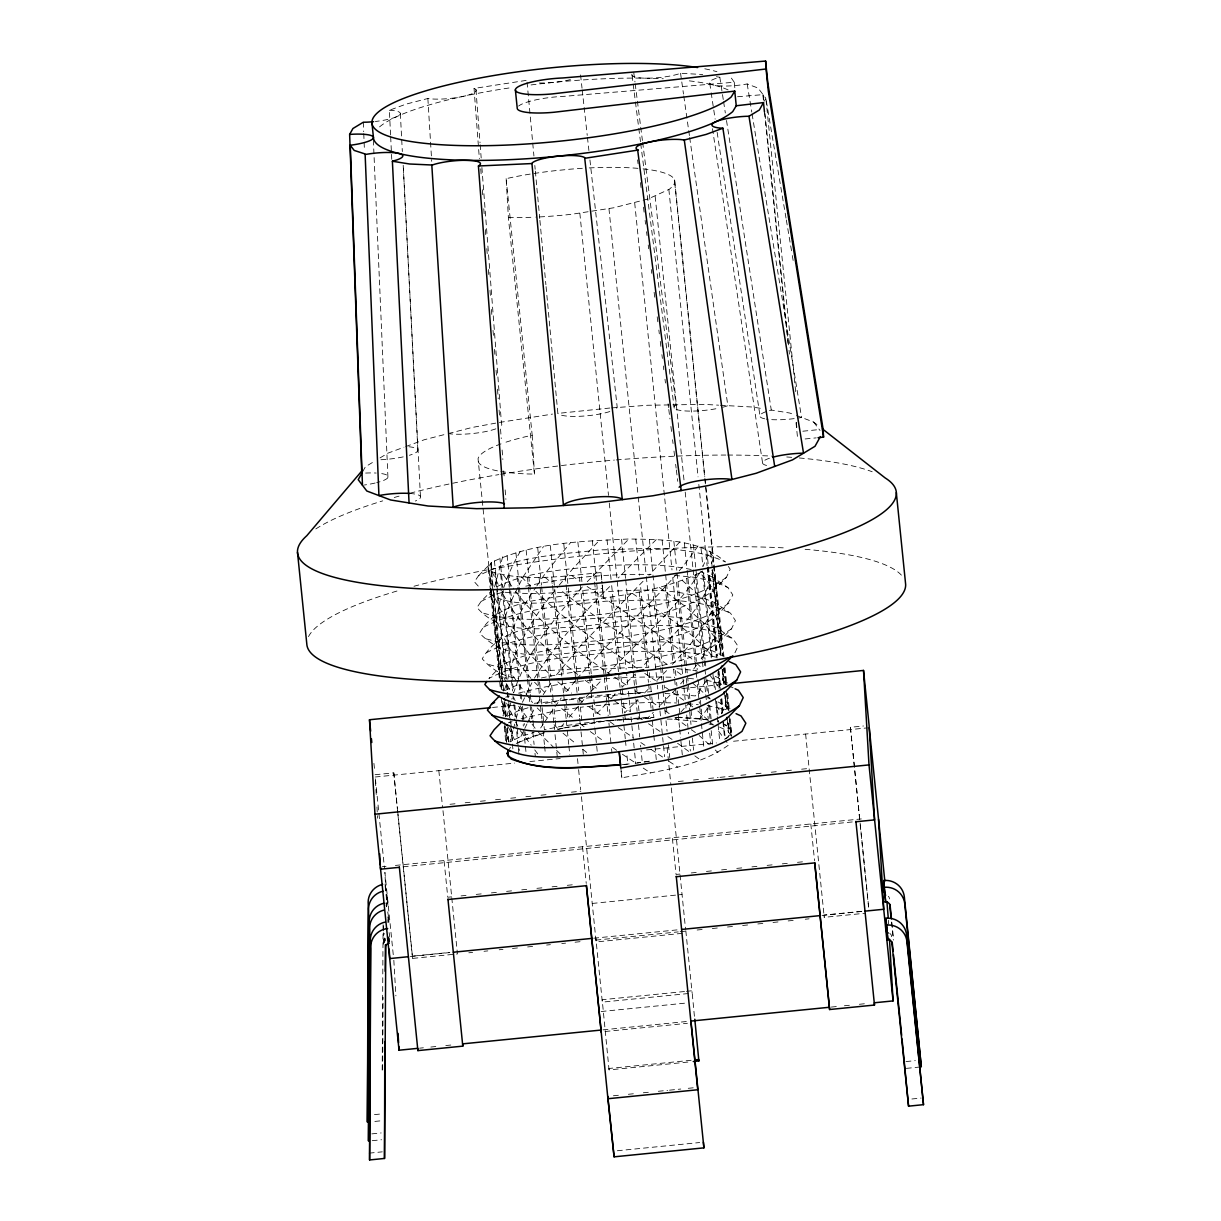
<?xml version="1.0" encoding="UTF-8"?>
<svg xmlns="http://www.w3.org/2000/svg" width="1221" height="1221" viewBox="0 0 1221 1221"><rect width="100%" height="100%" fill="white"/><g stroke="black" fill="none" stroke-linecap="round" stroke-linejoin="round"><path stroke-width="0.75" stroke-dasharray="5 3.75" d="M382.204 1070.207L383.043 931.638M383.058 929.746L383.089 924.038M382.646 1069.413L383.089 997.282M383.409 944.138L383.486 932.752M383.486 930.845L383.531 925.152M384.188 942.933L384.249 933.455M384.63 942.154L384.661 938.354M490.827 588.507C492.246 622.237 509.554 652.976 530.952 678.296M490.918 585.408L491.666 562.316C534.05 542.124 582.814 541.315 628.891 538.98C661.935 539.682 698.946 538.69 725.381 561.965C686.782 543.986 642.17 549.114 600.808 549.847C559.584 554.319 515.934 556.349 478.464 575.808L474.404 581.822L479.014 586.965M494.123 592.628C490.201 624.053 499.481 655.982 517.078 681.974M520.344 551.388C495.375 592.948 485.454 647.71 510.729 691.422M517.673 587.942C503.021 615.018 494.551 647.054 500.167 677.686M501.343 688.049C499.923 651.678 515.293 616.742 535.836 587.454M503.952 713.72L504.334 701.77M506.456 742.475L506.944 727.426M526.159 550.167L539.194 678.479C572.878 670.817 607.463 668.024 641.925 667.277C668.833 637.011 708.333 608.852 713.232 565.888M672.405 664.392C694.902 639.468 727.624 606.196 712.057 569.841L720.756 655.555M701.19 658.653C723.336 633.76 725.396 596.321 699.755 572.893C660.622 591.071 617.139 596.901 574.618 601.404C545.894 601.175 512.255 609.401 486.874 592.277M718.925 688.095L722.695 679.654L723.656 668.528M721.519 713.766L725.289 705.326L726.129 695.772M731.318 736.217L727.899 730.982L728.876 719.841M502.67 556.807L494.276 587.973C527.457 571.153 565.903 569.459 602.289 565.689C632.921 564.499 664.163 563.202 694.23 570.207M493.36 589.285L503.785 691.91L506.807 682.783M507.738 679.334C515.46 644.444 535.79 613.736 558.18 586.416M504.807 701.846L506.394 717.582L512.194 698.107M512.942 730.662L509.905 741.941L520.909 736.416L534.157 732.371M513.415 728.937L514.804 723.763M516.193 718.589L518.315 710.759L531.868 682.814M717.826 722.038L718.528 720.482L718.726 722.374M711.4 563.4L713.934 557.921L709.66 551.358L702.884 566.513L700.93 547.298M492.948 589.331L481.074 601.465L477.014 607.478C501.541 636.767 543.803 627.487 577.228 627.06C623.29 620.894 673.733 617.857 713.156 590.888L716.529 583.577L712.255 577.014L700.625 571.596M710.729 553.006L721.153 655.646L720.085 653.998L721.748 634.889L715.765 616.559L719.138 609.233L714.865 602.686C671.489 583.669 621.687 591.071 575.778 593.955C542.246 600.198 498.916 599.572 479.609 633.134C512.545 668.208 566.788 650.869 608.821 649.526C651.846 640.399 709.554 638.766 732.814 594.917L727.975 587.622L712.255 577.014M662.133 665.552C681.715 660.347 702.334 655.234 718.375 642.215L721.748 634.889L717.475 628.342C674.099 609.325 624.297 616.727 578.388 619.612C544.856 625.854 501.526 625.228 482.219 658.806C491.422 669.245 504.334 677.365 518.498 678.296M713.156 590.888L726.358 577.411L730.204 569.245L726.342 563.415M674.755 182.891L722.847 655.952L718.375 642.215L731.577 628.723L735.424 620.573L730.585 613.278L714.865 602.686M734.95 652.747L738.018 646.23L733.195 638.949L717.475 628.342M519.169 584.859L522.954 577.045L543.498 546.535M517.979 680.418L513.598 692.933L503.174 590.292M520.909 736.416L523.946 730.173M526.953 723.977L524.694 728.616L524.175 723.381M527.701 722.435L534.477 708.47M362.683 471.657L365.415 466.758L375.458 460.683M764.285 101.16L765.872 98.321L758.088 88.065L747.191 83.959A27.198 5.464 -5.8 0 1 713.262 85.027A27.198 5.464 -5.8 0 1 719.825 77.259L716.391 76.709M509.569 748.855L510.454 747.283M725.305 739.026L730.738 734.172L730.387 728.25L724.465 724.541L727.35 725.64L731.516 731.12L728.037 737.377L725.305 739.026L723.488 721.123M536.858 585.927L546.108 572.191L570.558 542.643M534.416 678.159C555.692 643.574 583.073 613.369 611.584 584.645L620.405 671.565M537.026 703.815L540.109 699.221M543.192 694.657L551.373 682.493L552.441 692.979M540.659 727.945L543.757 723.351L544.413 729.792L561.752 726.159L592.46 721.932M544.78 721.825L553.983 708.149L555.051 718.635M555.021 706.623L561.187 698.015M491.575 591.864L490.674 593.162L494.734 597.573L508.76 626.51L529.38 654.013L551.419 675.991M496.871 613.644L493.284 618.818L497.344 623.229M499.481 639.3L495.894 644.474L499.938 648.9M723.229 656.12C689.331 636.752 647.573 642.628 610.118 642.673C573.733 646.443 535.286 648.122 502.09 664.957L498.489 670.131L502.548 674.557M698.015 545.94C664.697 595.253 616.3 631.578 578.479 677.121M699.633 572.97C673.809 611.675 637.454 641.498 606.059 675.427L607.478 689.407M675.885 675.488L675.167 668.498L692.826 670.253L696.748 664.819L697.237 669.642M706.013 681.226L695.421 695.924L665.002 693.406L666.178 705.051M559.279 585.088L573.168 568.299L599.679 540.033M556.532 674.831L580.982 645.283L644.001 580.28M575.244 681.028L565.277 693.07L564.224 682.585M561.752 726.159L563.797 723.687M577.854 706.7L567.887 718.742L566.651 706.501M679.792 541.956L648.931 575.289M676.068 688.888L659.508 706.074M680.601 683.852L685.24 678.693M667.185 719.062L674.465 719.23L676.281 717.2M680.891 712.087L689.01 703.052M587.24 581.745L628.891 538.98M589.529 693.055L580.067 704.013L582.02 723.229M590.643 691.864L602.457 679.273M606.272 703.647L595.466 715.155L593.513 695.939L559.142 700.503L541.803 704.135L541.147 697.695M640.872 693.07L615.323 694.001L608.669 701.083L610.088 715.063M478.464 575.808L491.666 562.316L488.064 567.506L500.549 690.292M502.09 664.957L488.888 678.449C526.358 658.989 570.009 656.959 611.233 652.487C646.611 650.915 682.722 649.343 717.46 657.509M656.211 539.606L618.208 577.991M644.535 692.933L650.747 686.645L651.236 691.483M656.898 680.418L666.773 670.421M610.622 720.314L647.145 718.589L653.342 712.316M699.755 572.893L702.472 570.97L711.294 657.89M621.107 771.29L621.855 777.823C658.256 771.092 698.046 767.246 728.8 744.856L725.732 740.75M726.358 577.411C691.345 602.441 646.336 606.623 605.097 614.056C564.331 617.673 521.581 624.603 481.623 612.637M728.968 603.067C693.955 628.098 648.946 632.28 607.707 639.728C566.941 643.33 524.175 650.259 484.233 638.293M731.577 628.723C696.565 653.754 651.556 657.936 610.302 665.384C569.551 668.986 526.785 675.915 486.828 663.949M380.052 457.906L387.942 453.144L403.953 447.237M518.62 742.353L543.269 733.104M481.074 601.465L493.528 595.07L502.625 592.216M483.669 627.121C521.138 607.661 564.789 605.631 606.028 601.159C647.374 600.442 692.002 595.299 730.585 613.278M486.279 652.792C523.748 633.317 567.399 631.303 608.638 626.816C649.984 626.098 694.612 620.955 733.195 638.949M504.7 690.613L520.146 683.745L521.031 692.475M507.295 716.269L518.315 710.759L531.547 706.715L532.738 718.391M516.208 743.452L529.365 737.408L544.703 732.737M390.567 134.982L389.377 110.272L406.105 104.106L427.869 98.504A27.198 5.464 -5.8 0 0 462.957 96.428A27.198 5.464 -5.8 0 0 474.038 88.446L526.892 80.296M405.738 446.581L424.236 439.758L444.887 434.447M505.769 697.145L509.416 696.001M518.513 693.146C569.123 679.67 622.023 675.824 674.251 677.304M508.379 722.801L512.026 721.657M521.123 718.803L552.808 711.461L583.455 706.898M448.321 433.577L471.855 427.518L495.726 423.122M557.631 729.41L561.965 728.296M655.509 667.032L660.439 665.918L652.625 588.949M500.854 471.474A112.118 22.543 -5.8 0 0 528.556 473.992L534.447 474.084L508.379 217.491L506.135 178.663L512.881 177.198A112.118 22.543 -5.8 0 1 554.792 170.726L569.383 169.261A112.118 22.543 -5.8 0 1 583.882 168.208M506.135 178.663L532.188 435.256L526.388 436.523A112.118 22.543 -5.8 0 0 504.716 442.582M557.966 729.395L563.354 728.22M565.14 727.823L603.281 721.306L653.861 717.414L651.755 696.581M525.793 586.172C566.865 577.365 609.096 573.778 651.083 574.435M499.389 422.451L552.503 414.087M563.659 727.975C593.36 721.977 623.565 718.238 653.861 717.414M385.485 890.781L385.088 883.973L387.545 898.488L386.584 898.641A3.755 3.678 -3.3 0 0 386.095 898.717M387.545 898.488L387.942 905.28L386.965 905.448A3.755 3.678 -3.3 0 0 386.019 905.661M387.713 911.934L388.644 917.383L387.668 917.536L387.973 922.633M388.766 936.431L389.743 936.263L389.117 932.646M635.195 763.339L640.521 762.515M649.313 761.156L642.292 762.24L641.071 750.32M547.649 303.632L557.86 413.415L609.798 408.028M624.206 764.544L630.982 763.674M622.42 754.273L635.698 763.079L640.643 762.453M644.108 762.011L649.572 761.324M492.689 588.354L488.064 567.506L492.124 571.916C527.441 582.112 565.079 575.915 601.007 572.542L601.755 579.883M602.151 584.874L602.487 588.4C570.176 592.032 537.454 595.299 504.975 592.246M802.838 431.211L819.428 429.548M805.127 438.965L816.193 437.866M492.521 707.463L515.247 705.204M534.172 703.311L651.526 691.59M681.806 688.568L727.243 684.035M730.555 731.211L731.516 731.12M375.076 774.725L393.788 772.862L397.435 808.76M859.645 819.337L850.396 727.289L863.491 725.991M375.213 776.999L514.713 763.079M529.883 761.553L560.241 758.531M646.55 749.923L716.452 742.933M733.531 741.239L867.368 727.884M622.374 764.621L627.838 764.071L626.846 754.196M450.015 804.273L455.708 803.708M465.186 802.762L470.879 802.197M480.372 801.251L486.065 800.686M495.543 799.74L501.236 799.175M510.714 798.213L518.299 797.466M525.9 796.703L533.485 795.955M541.071 795.192L548.656 794.428M556.242 793.681L563.827 792.917M571.413 792.17L580.906 791.223M678.311 781.501L685.897 780.738M693.497 779.975L701.083 779.227M708.668 778.464L718.146 777.518M720.054 777.334L733.333 776.007M740.918 775.243L748.504 774.496M756.089 773.732L763.674 772.969M771.26 772.221L778.861 771.458M786.446 770.695L794.032 769.947M801.617 769.184L809.202 768.436M382.295 866.742L386.034 866.376M395.39 865.43L861.354 818.925M403.235 866.773L852.35 821.947M451.556 896.855L447.771 897.237L444.047 860.576M461.05 895.909L466.743 895.344M476.221 894.398L481.913 893.833M491.391 892.887L497.084 892.322M506.578 891.376L512.271 890.796M521.749 889.85L527.441 889.285M536.919 888.339L542.612 887.774M552.106 886.828L557.783 886.263M567.277 885.317L572.97 884.737M679.868 874.068L676.068 874.45L672.344 837.789M691.239 872.939L696.932 872.374M706.425 871.428L712.118 870.848M721.596 869.901L727.289 869.337M736.767 868.39L742.46 867.826M751.953 866.879L757.63 866.315M767.124 865.368L774.709 864.605M782.295 863.858L789.88 863.094M797.481 862.331L805.066 861.583M592.2 903.448L682.035 894.489M442.994 810.683L457.448 953.937L412.545 958.409L412.408 956.15L449.832 952.411M861.522 911.324L824.099 915.063L824.236 917.322L865.399 913.216M410.317 956.516L449.603 952.594M593.696 938.216L679.776 929.624M822.008 915.429L865.048 911.141M468.833 952.792L472.634 952.411M484.004 951.281L487.805 950.9M499.191 949.77L502.976 949.389M512.469 948.442L518.162 947.878M527.64 946.931L533.333 946.351M546.611 945.039L550.396 944.657M561.782 943.512L565.582 943.146M575.06 942.2L580.753 941.62M595.924 940.109L678.265 931.898M680.143 931.699L685.759 931.15L685.943 932.981M697.13 930.005L702.823 929.44M712.316 928.494L718.009 927.929M727.487 926.983L733.18 926.418M742.658 925.472L748.351 924.892M757.844 923.946L763.522 923.381M773.015 922.435L778.708 921.87M788.186 920.924L793.879 920.359M805.265 919.215L809.05 918.833M682.203 933.348L596.123 941.94L581.089 793.101M684.523 991.513L602.182 999.724L609.05 1069.917L691.391 1061.705M686.4 991.315L692.002 990.765L694.551 1017.81M688.4 993.528L602.319 1002.12L595.802 937.85M601.144 1011.522L687.225 1002.945M419.627 1048.167L423.366 1047.786M430.845 1047.038L436.462 1046.473M445.818 1045.542L451.434 1044.993M603.006 1029.852L689.087 1021.26M831.318 1007.066L836.919 1006.516M844.413 1005.768L850.03 1005.204M859.386 1004.273L865.002 1003.708M605.067 1031.501L687.408 1023.29M691.147 1060.286L608.806 1068.497L609.05 1069.917M374.481 1114.62L381.944 1113.873M905.982 1061.568L915.307 1060.637M613.4 1095.771L619.001 1095.206M628.357 1094.275L635.851 1093.528M643.33 1092.78L650.824 1092.032M658.302 1091.284L667.658 1090.353M669.535 1090.17L680.753 1089.04M688.247 1088.308L693.864 1087.743M374.862 1121.412L382.341 1120.664M906.364 1068.375L921.306 1066.879M371.84 1133.882L381.166 1132.951M372.222 1140.689L381.562 1139.758M369.2 1153.143L382.265 1151.846M911.904 1098.992L921.229 1098.045M617.338 1150.747L699.679 1142.535M587.133 706.547L616.452 703.8L649.541 702.457L676.846 702.96M597.13 695.619L615.323 694.001M596.123 721.596L608.806 720.466M734.813 87.729L734.248 82.234L564.697 96.291A37.607 7.57 -5.8 0 0 518.604 106.059M737.56 96.749L763.033 94.628L763.644 100.305M611.66 407.906L647.634 405.265L703.861 404.365L718.604 405.174M508.379 217.491L515.216 217.597A112.118 22.543 -5.8 0 0 534.004 217.185M676.495 717.353L707.524 719.627M645.36 667.353L648.794 667.429L640.323 584.004M647.145 718.589L650.793 718.681M632.005 74.069A27.198 5.464 -5.8 0 0 648.824 78.19A27.198 5.464 -5.8 0 0 680.555 73.291L702.716 74.512M389.377 110.272L392.2 110.424A27.198 5.464 -5.8 0 1 398.733 115.598A27.198 5.464 -5.8 0 1 375.366 121.474M720.451 405.265L752.35 407.02L762.667 408.669M677.563 717.276L697.71 718.375L711.278 720.558M674.587 575.412L694.154 577.258L714.804 581.623L727.975 587.622M688.568 678.388L697.466 679.227M687.606 703.708L698.29 704.715M674.465 719.23L698.03 721.58L709.737 705.341L711.11 718.864M764.712 418.803A30.098 6.044 -5.8 0 1 771.275 410.058L789.773 413.034L794.825 414.942M706.303 680.265L725.228 684.264M707.188 705.555L726.113 709.569M692.826 670.253L697.389 671.26M708.974 723.961L714.438 725.167M796.504 415.567L813.613 422.023L819.581 426.678M728.525 685.759L733.47 688.018M727.395 682.844L713.964 675.61L715.384 689.575M718.024 701.938L730.005 708.501M719.581 727.106L727.899 730.982M637.179 668.345C601.907 644.795 565.735 621.611 535.836 591.269M614.606 677.289L627.869 686.095L626.51 672.71M635.042 690.857L642.948 696.107M642.383 719.673L637.637 716.513L637.973 719.734M618.223 727.563L633.089 737.423M644.993 745.329L640.247 742.17L640.735 747.008M643.238 768.085L650.762 773.091M632.524 593.467C660.775 613.308 692.719 630.463 713.919 658.394M667.185 664.407C631.135 639.758 593.406 617.307 559.767 589.331M644.78 673.397L655.448 680.509M644.429 697.099L659.584 707.203L658.119 692.689M665.002 710.805L670.909 714.743M648.504 723.732L662.194 732.859M672.038 739.422L667.612 736.461L667.933 739.682M651.114 749.404L663.262 757.493M669.077 761.355L677.609 767.047M572.008 575.747L579.944 581.379L579.288 574.938M587.103 586.477L664.575 638.751L690.124 657.417L695.161 661.965L696.046 670.695M611.431 675.182C575.732 650.045 539.01 624.068 513.293 588.186M585.088 680.265L598.962 690.124M589.01 706.867L601.556 715.781M613.995 724.633L608.714 720.863L609.203 725.701M590.292 731.593L604.166 741.452M616.605 750.289L611.324 746.535L611.98 752.975M659.355 587.423L684.905 606.104L704.975 624.206L718.375 642.215M681.211 674.664L673.595 669.093L674.48 677.838M683.806 700.32L662.393 685.149L662.881 689.972M692.765 706.867L688.919 704.044L689.575 710.5M674.954 717.597L686.416 725.976M695.375 732.524L691.529 729.715L691.849 732.936M677.563 743.268L690.552 752.747M694.825 755.875L700.549 760.057M544.917 577.258L552.365 583.317M577.472 674.343C547.374 650.534 517.094 623.962 500.305 588.781M557.829 681.913L571.672 693.177M582.554 702.029L577.579 697.985L578.082 702.808M561.675 708.577L574.282 718.833M580.189 723.641L585.164 727.685M563.034 733.241L575.396 743.284M582.799 749.297L587.774 753.342M682.295 580.433L702.365 598.549L715.765 616.559M696.504 663.171L701.861 668.024M692.719 683.073L705.814 694.886L706.364 700.244M710.271 698.916L707.753 696.642L708.088 699.862M697.847 711.004L708.424 720.543M712.881 724.572L710.363 722.298L710.851 727.136M699.19 735.53L711.019 746.214M715.216 749.984L718.009 752.518M521.55 577.045L530.662 586.111M534.584 682.28L546.26 693.91M555.341 702.96L551.419 699.053L551.923 703.891M537.194 707.936L547.573 718.269M554.029 724.709L559.249 729.914M538.492 732.295L554.059 747.801M556.639 750.381L560.546 754.273M813.613 422.023L820.054 430.525M503.556 575.198L512.148 586.66M519.154 684.737L524.847 692.353M525.992 693.864L532.524 702.579M518.65 706.257L530.876 722.573M535.119 728.235L532.02 724.099L532.341 727.319M520.222 730.54L531.211 745.192M537.728 753.891L534.63 749.755L535.286 756.196M710.179 675.534L719.505 688.049L717.689 670.207M716.162 705.707L722.115 713.72M718.757 731.364L723.732 738.033M734.248 82.234L731.104 77.732A183.654 36.935 -5.8 0 0 728.647 76.297M722.695 679.654L725.885 684.569L723.931 665.353M725.289 705.326L728.494 710.225L726.541 691.01M492.124 571.916L499.526 587.179M513.766 697.679L515.17 700.595M506.562 703.113L514.896 720.283M517.78 726.251L515.659 721.886L516.162 726.724M508.47 727.334L515.949 742.75M518.269 747.542L519.688 750.457M722.481 672.481L726.464 684.676M725.091 698.137L729.074 710.347M727.685 723.794L731.654 735.942M494.734 597.573L493.055 590.018L502.06 678.693M500.9 681.013L503.113 690.994M502.777 703.342L506.089 718.33M504.716 725.991L508.333 742.322M889.453 898.931L889.3 897.969A3.755 3.678 -3.3 0 0 888.369 896.29M891.651 936.721L891.483 935.759A3.755 3.678 -3.3 0 0 889.804 933.47M386.095 894.413L387.942 905.28M386.385 906.272L386.187 902.868L386.798 906.501M387.805 916.925L388.736 922.359M786.019 218.116L765.872 98.321L795.695 391.895M786.339 219.978L792.002 253.678M792.307 255.54L793.574 263.034M747.191 83.959L751.785 112.073M752.09 113.95L801.556 417.475A30.098 6.044 -5.8 0 1 766.239 419.093M719.825 77.259L723.305 99.817M723.595 101.694L725.335 112.988M726.51 120.497L771.275 410.058M709.752 83.333L710.897 90.873M711.171 92.765L715.155 119.139M717.154 132.326L760.134 416.788M712.499 128.709L762.545 462.82M680.555 73.291L683.501 94.063M683.775 95.955L689.422 135.607M689.682 137.5L727.823 405.677A30.098 6.044 -5.8 0 1 722.374 407.341M633.76 72.512L634.966 81.96M635.195 83.837L642.414 140.476M642.658 142.369L676.068 404.807A30.098 6.044 -5.8 0 0 684.386 410.882A30.098 6.044 -5.8 0 0 719.138 408.104M632.096 75.504L635.195 100.076M635.439 101.954L638.552 126.526M638.797 128.419L640.476 141.651M640.704 143.529L674.221 408.119M637.576 159.875L638.049 163.66M640.415 182.57L641.117 188.248M643.482 207.158L644.184 212.82M645.131 220.391L645.604 224.176M646.55 231.731L647.023 235.516M648.214 244.963L648.687 248.748M651.281 269.551L651.755 273.336M654.12 292.246L654.838 297.909M657.203 316.819L657.905 322.497M658.852 330.067L659.325 333.837M660.271 341.407L660.973 347.085M661.919 354.639L662.393 358.425M663.339 365.995L663.812 369.765M665.002 379.227L665.476 383.012M668.07 403.815L668.543 407.585M668.787 409.478L669.963 418.94M670.909 426.495L671.626 432.173M672.573 439.743L673.046 443.513M673.992 451.083L674.694 456.761M675.64 464.316L676.113 468.101M676.358 469.993L677.777 481.333M602.487 588.4L603.617 598.214L601.938 581.715M580.57 74.939L582.02 88.156M582.234 90.049L587.24 135.394M587.438 137.286L588.904 150.519M589.941 159.966L617.231 407.493A30.098 6.044 -5.8 0 1 615.292 409.218M685.82 930.753L692.139 993.161M891.849 922.42L893.513 938.934M891.498 921.992L893.345 940.078M850.396 727.289L869.016 910.576M860.21 824.938L868.574 907.234M764.987 113.568L788.842 348.428M789.041 350.32L789.422 354.105M796.351 422.298L797.13 429.868M764.468 112.042L788.125 345.009M796.016 422.664L797.74 439.713M805.616 734.035L824.236 917.322M810.82 823.977L814.544 860.637M723.977 656.883L704.975 478.724M725.106 667.887L726.77 684.386M727.701 693.543L729.38 710.042M730.28 718.879L732.005 735.927M643.07 168.849A112.118 22.543 -5.8 0 1 674.618 179.884L704.792 476.831M713.873 566.208L722.924 655.418M729.151 716.666L730.479 729.746M724.038 667.628L725.793 684.828M726.266 690.018L728.388 710.485M729.258 719.474L730.616 732.753M722.573 669.627L724.114 684.798M725.182 695.283L726.724 710.454M727.96 722.695L728.403 727.014M722.16 669.261L723.717 684.706M724.602 693.314L726.327 710.363M727.197 718.971L728.906 735.805M706.73 549.999L708.272 565.186M708.455 566.926L717.49 655.86M719.047 671.306L720.421 684.737M721.84 698.717L723.03 710.408M707.844 567.155L717.078 658.119M718.269 669.795L720.222 689.01M721.229 698.946L722.649 712.927M668.864 189.53L698.046 476.831M698.824 484.401L707.081 565.674M707.264 567.567L716.361 657.035M720.665 699.435L721.932 711.935M722.908 721.519L724.725 739.377M703.54 572.97L712.255 658.684M716.574 701.266L717.994 715.231M712.896 673.61L714.621 690.537M715.506 699.267L717.75 721.428M718.116 724.923L719.871 742.307M693.436 544.948L695.695 567.109M696.046 570.604L705.051 659.264M705.234 661.019L705.753 666.254M707.127 679.685L709.08 698.9M695.375 574.786L703.907 658.76M704.09 660.5L704.792 667.49M705.143 670.985L705.479 674.206M705.799 677.426L707.402 693.146M708.592 704.838L710.012 718.803M711.202 730.616L712.728 745.588M655.173 196.352L684.065 480.723M685.21 492.109L692.918 567.933M693.116 569.825L702.258 659.935M702.457 661.797L703.204 669.23M704.105 678.159L705.616 693.024M707.096 707.539L708.226 718.696M709.706 733.195L710.836 744.352M684.37 542.963L686.965 568.62M687.148 570.36L696.382 661.324M698.29 679.99L699.999 696.916M700.366 700.411L702.258 719.108M686.675 578.54L694.993 660.347M696.214 672.45L696.932 679.441M697.435 684.401L699.358 703.342M699.709 706.837L701.251 722.023M701.434 723.763L701.968 729.013M702.319 732.508L703.983 748.809M673.87 541.376L676.8 570.253M677.136 573.473L687.225 672.893M687.56 676.113L689.834 698.549M690.17 701.77L691.819 718.055M676.541 582.188L685.073 666.162M685.24 667.902L686.126 676.648M686.309 678.388L686.965 684.828M687.148 686.584L688.385 698.809M689.743 712.24L690.994 724.465M692.353 737.911L693.604 750.167M634.691 202.9L671.977 569.932M672.74 577.502L681.852 667.093M682.02 668.833L682.722 675.778M683.073 679.12L683.745 685.82M683.928 687.545L685.164 699.694M685.668 704.776L686.019 708.119M686.706 714.941L688.629 733.79M689.316 740.598L690.369 751.022M662.133 540.201L674.511 662.057M676.587 682.478L676.938 685.973M677.441 690.933L680.143 717.414M665.124 585.668L672.939 662.652M674.664 679.578L675.198 684.813M675.549 688.308L676.907 701.739M678.159 713.98L679.517 727.411M679.7 729.151L680.585 737.881M680.921 741.239L682.31 754.868M649.358 539.453L652.625 571.55M652.976 575.045L662.209 665.994M662.393 667.75L664.468 688.171M666.361 706.791L667.063 713.736M660.622 667.673L661.858 679.899M663.049 691.59L665.323 714.026M666.01 720.741L667.078 731.226M668.452 744.749L669.749 757.6M667.139 747.863L670.863 784.523M671.306 787.896L685.561 929.318M608.958 208.669L638.049 495.177M638.247 497.084L646.153 574.877M646.336 576.77L656.99 681.532M657.356 685.256L657.737 688.98M659.966 710.912L660.53 716.498M660.912 720.161L663.14 742.154M663.522 745.833L664.621 756.699M635.759 539.133L639.422 575.274M649.328 672.679L650.213 681.41M639.255 591.956L647.084 668.925M647.237 670.543L648.443 682.356M648.626 684.111L649.328 691.101M649.679 694.596L651.052 708.027M652.289 720.253L653.662 733.684M653.83 735.424L654.548 742.414M654.899 745.909L656.333 760.073M621.565 539.239L625.534 578.327M625.717 580.082L634.599 667.536M636.309 684.462L635.256 673.977L622.008 687.286L620.589 673.305M636.492 686.217L637.209 693.207M638.98 710.698L637.85 699.648L624.618 712.942L623.549 702.457M639.163 712.53L639.728 718.055M625.259 594.658L632.753 668.421M633.089 671.642L635.363 694.077M635.866 699.038L637.103 711.278M638.476 724.709L639.712 736.935M579.838 213.232L608.501 495.375M609.279 502.945L626.159 669.215M628.403 691.361L628.937 696.626M629.288 700.045L630.479 711.767L606.104 695.207L608.18 715.628M631.013 717.017L631.547 722.283M631.898 725.701L634.157 747.939M634.676 753.036L635.698 763.079M607.02 539.774L611.049 579.41M622.161 688.903L622.664 693.726M624.77 714.483L625.244 719.123M610.866 597.023L618.513 672.252M618.696 673.992L620.054 687.423M620.237 689.178L621.123 697.908M621.306 699.664L623.733 723.565M623.9 725.32L625.274 738.751M625.442 740.491L626.159 747.481M620.741 766.834L621.855 777.823M592.368 540.689L596.52 581.532M596.703 583.272L605.891 673.824M608.012 694.642L608.501 699.48M593.727 573.351L604.151 675.991M604.334 677.731L605.57 689.972M609.538 729.059L610.958 743.04M577.869 541.987L581.898 581.623M591.254 673.778L582.432 586.858C557.631 614.026 534.111 643.269 519.49 677.304L510.424 588.095M591.437 675.518L592.857 689.499M580.296 584.874L589.361 674.084M589.712 677.579L591.086 691.01M591.254 692.765L591.971 699.755M592.49 704.853L593.696 716.666M593.864 718.421L594.749 727.151M594.932 728.906L597.359 752.823M563.766 543.62L568.101 586.202M568.269 587.942L577.121 675.137M577.457 678.357L578.693 690.582M579.41 697.573L579.899 702.411M565.201 576.129L565.918 583.119M566.101 584.859L575.473 677.151M575.64 678.769L577.06 692.734M578.418 706.165L579.487 716.651M579.654 718.406L580.677 728.479M581.028 731.837L583.455 755.738M577.502 758.653L578.433 767.826M578.617 769.657L580.662 789.819M582.524 846.764L586.248 883.424M550.305 545.558L563.324 673.855M565.934 699.511L566.468 704.761M551.709 576.877L561.782 676.022M562.133 679.517L563.507 692.948M563.69 694.688L564.392 701.678M564.743 705.173L566.117 718.604M566.285 720.344L567.002 727.334M567.353 730.83L568.711 744.261M568.894 746.016L569.78 754.746M537.698 547.756L541.483 585.103M541.666 586.843L550.717 676.052M552.625 694.734L553.327 701.709M555.219 720.39L555.937 727.38M539.041 577.197L539.941 585.943M540.109 587.683L549.313 678.235M549.465 679.838L550.717 692.063M552.441 708.989L554.517 729.548M555.036 734.645L557.295 756.822M539.545 681.959L540.613 692.444M542.155 707.631L543.574 721.596M527.426 577.09L528.067 583.531M528.434 587.026L537.667 677.991M537.851 679.731L540.277 703.647M540.445 705.387L541.819 718.818M541.987 720.573L542.704 727.563M543.055 731.058L544.429 744.489M544.597 746.229L545.314 753.22M515.918 552.747L528.586 677.548M528.937 681.043L530.128 692.734M530.311 694.474L531.013 701.465M532.921 720.146L533.806 728.876M517.032 576.571L517.918 585.317M518.101 587.057L527.304 677.609M527.457 679.212L531.486 718.848M532.844 732.279L534.096 744.505M507.112 555.448L510.256 586.339M521.214 694.215L521.916 701.205M522.42 706.181L523.992 721.626M525.03 731.837L525.351 735.057M508.073 575.656L509.264 587.347M509.432 589.087L520.924 702.212M521.428 707.173L523.351 726.129M523.702 729.624L525.244 744.795M525.427 746.535L525.961 751.785M499.908 558.18L502.838 587.072M514.835 705.158L516.04 716.971M516.376 720.329L518.147 737.805M500.686 574.374L511.111 677.014M511.462 680.509L512.53 690.979M513.064 696.229L513.385 699.45M513.888 704.41L515.14 716.651M516.681 731.822L518.925 753.983M494.429 560.927L506.456 679.288M506.974 684.401L507.463 689.224M507.814 692.719L510.592 720.131M510.775 721.886L511.309 727.121M511.492 728.861L512.667 740.552M494.993 572.741L505.753 678.601M506.257 683.562L506.959 690.552M507.142 692.307L507.677 697.542M508.348 704.258L510.271 723.198M510.637 726.693L512.881 748.87M490.766 563.614L493.192 587.53M507.402 727.518L508.821 741.483M491.101 570.802L492.887 588.278M502.243 680.433L503.311 690.918M504.487 702.594L505.906 716.574M507.097 728.265L508.516 742.231M501.037 443.864A112.118 22.543 -5.8 0 0 478.052 458.714L490.979 587.286M491.163 589.026L501.404 689.911M502.716 701.48L504.014 715.582M504.731 722.573L506.623 741.239M501.282 697.634L503.144 715.964M504.258 726.953L505.753 741.62M438.843 770.649L442.551 807.31M397.634 810.652L412.408 956.15M397.725 812.53L393.788 772.862M397.909 814.407L412.545 958.409M373.916 763.354L374.496 769.047M375.396 778.861L384.523 868.635M393.254 954.669L384.905 872.374L385.836 891.315L385.088 883.973M386.202 894.978L386.721 906.745M386.187 902.868L386.553 906.547M601.007 572.542L601.999 583.119M527.075 82.189L533.928 155.998M534.813 165.461L535.164 169.246M535.347 171.138L536.752 186.294M536.919 188.187L539.743 218.467M539.911 220.36L545.894 284.707M546.077 286.599L547.481 301.74M475.946 89.652L480.021 142.811M480.158 144.704L481.181 157.997M481.898 167.491L501.495 423.763A30.098 6.044 -5.8 0 1 499.664 427.075M480.738 168.864L481.318 176.465M482.326 189.759L482.768 195.452M483.775 208.745L484.355 216.346M485.363 229.655L485.943 237.24M486.813 248.641L487.393 256.242M488.4 269.536L488.98 277.136M489.987 290.43L490.415 296.138M491.437 309.432L492.017 317.033M493.025 330.326L493.605 337.927M494.474 349.328L495.039 356.914M496.062 370.222L496.642 377.808M497.496 389.209L498.229 398.718M499.099 410.103L499.664 417.704M500.534 429.105L501.266 438.598M502.121 450L502.854 459.493M503.724 470.894L504.304 478.495M505.158 489.896L505.891 499.389M474.038 88.446L479.365 158.669M427.869 98.504L431.715 161.34M888.4 920.344L888.613 924.083M763.033 94.628L763.415 100.992M674.618 179.884L674.801 182.829L673.061 185.943L669.444 189.179L648.122 198.962L613.904 207.753L571.993 214.224A112.118 22.543 -5.8 0 1 535.775 217.109M532.188 435.256L534.447 474.084M393.834 960.286L395.238 984.645M395.345 986.507L395.894 995.878M388.644 917.383L388.934 922.481M375.427 780.738L376.297 795.726M376.953 806.974L377.594 818.223M420.451 496.504L403.174 164.881L417.872 450.152M400.351 113.507L402.335 151.541M390.674 136.874L391.773 159.676M373.367 140.11L387.942 477.487M363.309 122.237L363.69 131.715M363.766 133.608L364.453 150.687M385.409 940.948L385.378 939.987A3.755 3.678 -3.3 0 1 385.714 938.583M308.516 636.629A300.915 60.501 -5.8 0 1 400.183 590.094M413.98 586.248A300.915 60.501 -5.8 0 1 786.675 548.031M805.097 549.297A300.915 60.501 -5.8 0 1 901.388 575.152M315.812 528.937A300.915 60.501 -5.8 0 1 382.722 500.869M394.246 497.481A300.915 60.501 -5.8 0 1 399.389 496.047M410.042 493.192A300.915 60.501 -5.8 0 1 498.855 474.603M500.763 474.282A300.915 60.501 -5.8 0 1 614.346 460.088M616.269 459.935A300.915 60.501 -5.8 0 1 725.823 455.051M727.64 455.051A300.915 60.501 -5.8 0 1 771.596 456.089M786.736 456.975A300.915 60.501 -5.8 0 1 792.215 457.371M799.312 457.967A300.915 60.501 -5.8 0 1 872.191 471.749M381.746 473.611A30.098 6.044 -5.8 0 1 376.709 482.646M375.137 483.028A30.098 6.044 -5.8 0 1 364.392 485.012M365.628 473.061A30.098 6.044 -5.8 0 1 376.16 473.046M609.813 411.538A30.098 6.044 -5.8 0 1 578.83 416.33A30.098 6.044 -5.8 0 1 557.86 413.415M495.833 428.83A30.098 6.044 -5.8 0 1 450.015 433.806M408.867 446.749A30.098 6.044 -5.8 0 1 409.356 455.296M403.205 456.883A30.098 6.044 -5.8 0 1 380.525 459.752M409.691 493.437A30.098 6.044 -5.8 0 1 415.323 501.022M766.59 465.46A30.098 6.044 -5.8 0 1 771.26 457.661M570.421 79.594A27.198 5.464 -5.8 0 1 538.904 82.952M379.548 126.908A183.654 36.935 -5.8 0 1 512.24 87.5M531.059 84.936A183.654 36.935 -5.8 0 1 663.308 78.755M689.3 80.861A183.654 36.935 -5.8 0 1 728.769 90.247M704.792 68.803A183.654 36.935 -5.8 0 1 716.941 71.718M589.224 167.918A112.118 22.543 -5.8 0 1 641.346 168.666M497.42 470.848A112.118 22.543 -5.8 0 1 478.22 461.66"/><path stroke-width="1.5" d="M388.675 943.314A3.755 3.678 -3.3 0 0 385.775 946.794L384.523 1158.454L369.581 1159.95L370.818 948.763A18.803 18.422 -3.3 0 1 387.668 928.571M384.798 1041.559L384.523 1158.454M385.226 971.321L385.393 944.749M486.858 681.455L484.829 684.462C509.371 713.736 551.633 704.471 585.042 704.044C631.12 697.863 681.547 694.841 720.985 667.872L721.825 666.04M499.42 696.016L491.498 704.105L487.438 710.118C511.965 739.407 554.227 730.127 587.652 729.7C633.714 723.534 684.157 720.497 723.58 693.528L724.435 691.697M502.014 721.672L494.093 729.761L490.033 735.775C514.575 765.063 556.837 755.784 590.262 755.372C636.324 749.19 686.767 746.153 726.19 719.2L727.044 717.353M723.58 693.528L736.782 680.036L740.628 671.886L735.805 664.606L729.212 661.599M726.19 719.2L739.392 705.707L743.238 697.557L738.4 690.262L735.103 688.766M820.405 436.584L815.018 446.276L792.49 459.89L756.181 473.26L708.562 485.5L652.884 495.772L592.933 503.357L532.783 507.753L476.556 508.669L428.083 506.013L390.644 499.984L366.819 491.01L358.211 479.67L361.767 473.29L349.633 134.417L352.93 128.51L363.309 122.237L366.59 122.176A27.198 5.464 -5.8 0 0 373.595 121.673M531.944 163.553L532.371 162.79A27.198 5.464 -5.8 0 1 558.287 156.135A27.198 5.464 -5.8 0 1 584.661 157.585L622.313 499.633L621.748 498.916A30.098 6.044 -5.8 0 0 592.582 497.313A30.098 6.044 -5.8 0 0 563.919 504.685L563.446 505.509L531.944 163.553L478.434 165.995L504.258 508.211M371.901 122.451L373.397 137.118A183.654 36.935 -5.8 0 0 532.57 158.348A183.654 36.935 -5.8 0 0 732.737 111.599L736.248 105.769L763.507 102.579L759.355 109.997L748.977 116.27L745.939 116.316A27.198 5.464 -5.8 0 0 715.521 121.856A27.198 5.464 -5.8 0 0 719.902 128.052L722.908 128.236L774.694 466.437M736.065 713.675L741.01 715.918L745.848 723.214L742.002 731.364C706.99 756.394 661.98 760.576 620.726 768.024L619.261 752.167L620.558 765.002C584.34 766.895 545.818 772.283 511.126 759.019L506.959 753.525L507.844 751.968M515.369 89.835L517.231 108.165A37.607 7.57 -5.8 0 0 554.288 112.225L734.767 91.102L731.242 96.932A183.654 36.935 -5.8 0 1 471.413 145.742A183.654 36.935 -5.8 0 1 413.202 94.872A183.654 36.935 -5.8 0 1 697.618 67.537M361.752 471.062L306.792 535.714A300.915 60.501 -5.8 0 0 600.411 582.951A300.915 60.501 -5.8 0 0 885.21 477.976L822.557 429.014M720.985 667.872L732.859 655.738M478.434 165.995L480.158 164.606A27.198 5.464 -5.8 0 0 464.255 160.302A27.198 5.464 -5.8 0 0 432.265 165.018L409.584 163.996L392.384 161.233L409.066 502.945M731.12 656.516C696.443 679.609 653.021 683.867 612.911 691.04C572.161 694.657 529.395 701.587 489.438 689.606M736.782 680.036C701.77 705.082 656.761 709.264 615.521 716.696C574.755 720.314 532.005 727.243 492.048 715.277M739.392 705.707C704.38 730.738 659.371 734.92 618.131 742.368C577.365 745.97 534.6 752.899 494.658 740.933M491.498 704.105L494.612 702.502M722.908 128.236L706.181 134.402L684.279 140.018L680.677 139.56A27.198 5.464 -5.8 0 0 647.756 142.43A27.198 5.464 -5.8 0 0 637.637 149.786L681.211 490.552L680.356 490.293M392.384 161.233L396.627 160.012A27.198 5.464 -5.8 0 0 397.771 153.22A27.198 5.464 -5.8 0 0 366.254 154.334L354.197 150.427L350.259 145.253A27.198 5.464 -5.8 0 0 373.489 137.485A27.198 5.464 -5.8 0 0 349.633 134.417M643.711 669.688C606.959 676.846 569.459 680.845 531.99 679.685M638.4 150.015L585.164 158.242M765.598 61.05L562.835 77.961A37.607 7.57 -5.8 0 0 515.735 88.812A37.607 7.57 -5.8 0 0 552.426 93.895L766.055 68.987L765.598 61.05L767.841 83.043L823.107 429.182L823.565 437.133L818.039 437.683M601.144 1030.051L462.667 1043.863L462.79 1046.138L417.887 1050.609L417.75 1048.351L399.038 1050.213L374.969 814.209L369.49 719.749L490.628 707.661M732.921 683.47L863.522 670.436L869.108 725.427L874.572 819.886L855.86 821.764M506.959 753.525L507.921 753.433M620.543 764.804C584.493 766.33 541.01 774.267 508.104 756.394L507.753 750.472M374.969 814.209L869.001 764.911L863.522 670.436M399.267 867.337L380.555 869.199L380.418 866.925M447.893 899.511L586.37 885.683L601.266 1032.31M676.205 876.724L814.682 862.896L829.578 1009.523L874.48 1005.051L874.358 1002.777L893.07 1000.915L889.483 939.086M408.44 956.699L389.728 958.577L389.178 949.129M453.357 952.227L591.834 938.4M681.654 929.44L820.13 915.613M865.048 911.141L883.76 909.263L878.54 819.337M690.964 1021.077L829.441 1007.264L814.743 862.53M694.886 1059.904L698.641 1059.538L698.87 1060.957L693.253 1061.522M586.431 885.317L607.921 1098.732L697.74 1089.758L676.266 876.342M886.858 939.788L887.835 939.743A3.755 3.678 -3.3 0 1 891.879 942.566L908.561 1106.165L923.503 1104.669L906.531 934.737A18.803 18.422 -3.3 0 0 885.958 918.284L886.08 921.962M607.921 1098.732L614.087 1156.836L703.907 1147.862L703.418 1142.154M884.676 901.998L885.652 901.953A3.755 3.678 -3.3 0 1 889.682 904.776L891.132 918.375M504.136 699.099L505.158 700.213M506.746 724.77L507.768 725.869M509.355 750.427L510.363 751.541M748.977 116.27L803.525 453.205L800.167 453.266A30.098 6.044 -5.8 0 0 772.679 457.249M823.565 437.133L768.299 90.98L766.055 68.987M684.279 140.018L731.959 479.487L727.975 478.983A30.098 6.044 -5.8 0 0 679.105 487.271M703.907 1147.862L691.147 1022.908M607.783 1096.336L614.087 1156.836M896.321 492.612L905.631 584.249A300.915 60.501 -5.8 0 1 609.722 674.603A300.915 60.501 -5.8 0 1 306.807 644.016L297.497 552.38M923.503 1104.669L906.928 941.544A18.803 18.422 -3.3 0 0 886.354 925.091L885.958 918.284L887.835 939.743L886.354 925.091L886.599 932.432M890.002 904.349L891.467 918.803M892.2 942.139L893.116 951.174M893.482 954.791L901.647 1035.21M902.029 1038.979L908.561 1106.165M869.245 727.685L884.813 881.058M886.904 901.617L888.293 918.467M884.355 892.81L884.157 887.301L885.652 901.953L883.775 880.494A18.803 18.422 -3.3 0 1 904.349 896.962L921.306 1066.879L904.746 903.754A18.803 18.422 -3.3 0 0 884.157 887.301L883.775 880.494L883.897 884.172M869.001 764.911L893.07 1000.915M855.921 821.367L874.48 1005.051M763.507 102.579L764.468 112.042M734.767 91.102L736.248 105.769M447.954 899.129L462.79 1046.138M399.328 866.941L417.887 1050.609M369.49 719.749L370.65 731.12M371.413 738.705L371.81 742.49M388.599 937.728L388.98 941.406M694.795 1019.214L698.87 1060.957M431.822 165.217L453.174 507.142A30.098 6.044 -5.8 0 1 504.441 503.724M829.441 1007.264L829.578 1009.523M398.061 1033.348L398.595 1042.719M398.824 1046.473L399.038 1050.213M388.522 937.789L388.858 943.451M379.655 853.815L380.311 865.063M369.581 1159.95L370.421 941.956A18.803 18.422 -3.3 0 1 384.844 922.16M365.14 154.563L378.922 495.573L380.158 495.314A30.098 6.044 -5.8 0 1 409.691 493.437M350.259 145.253L362.469 485.271M887.453 932.951A3.755 3.678 -3.3 0 1 888.43 932.966M885.256 895.161A3.755 3.678 -3.3 0 1 885.744 895.146M384.142 910.072A18.803 18.422 -3.3 0 0 369.719 929.868L368.498 1141.055L369.337 923.076A18.803 18.422 -3.3 0 1 383.76 903.281M382.661 884.386A18.803 18.422 -3.3 0 0 368.238 904.181L367.399 1122.16L368.635 910.973A18.803 18.422 -3.3 0 1 383.058 891.177"/></g></svg>
